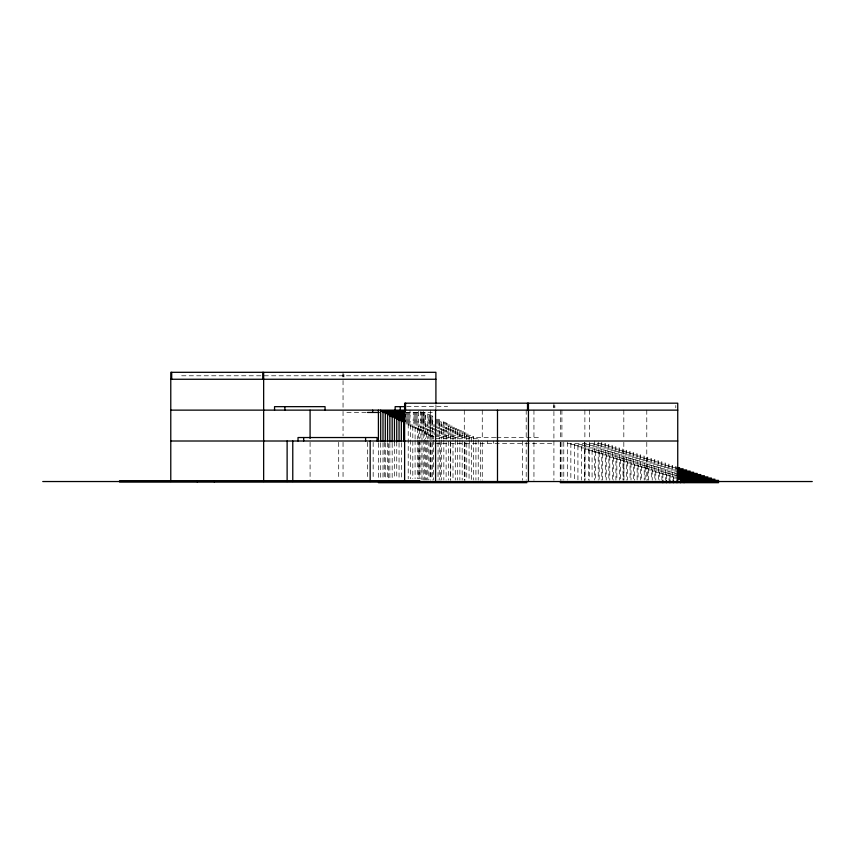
<?xml version="1.0" encoding="UTF-8"?>
<svg xmlns="http://www.w3.org/2000/svg" width="855" height="855" viewBox="0 0 855 855"><rect width="100%" height="100%" fill="white"/><g stroke="black" fill="none" stroke-linecap="round" stroke-linejoin="round"><path stroke-width="0.64" stroke-dasharray="4.28 3.21" d="M181.677 375.783L425.01 375.783M406.777 406.659L447.646 406.659M406.029 412.42L425.48 412.42L425.48 438.936M346.863 412.452L366.603 412.452M405.559 412.452L434.543 412.452M405.73 413.564L427.778 413.564L427.778 438.818M405.73 414.707L430.065 414.707L430.065 480.072M406.424 415.851L432.363 415.851L432.363 480.072M406.125 416.994L433.357 416.994M405.826 418.138L434.351 418.138M405.527 419.281L439.235 419.281L439.235 439.096M405.527 420.425L441.533 420.425L441.533 438.968M406.221 421.568L443.831 421.568L443.831 438.839M405.922 422.712L446.118 422.712L446.118 480.083M405.922 423.856L448.415 423.856L448.415 480.083M408.22 424.999L450.703 424.999L450.703 480.072M410.507 426.143L453 426.143L453 480.061M412.805 427.286L455.288 427.286L455.288 439.16M415.092 428.43L457.585 428.43L457.585 439.021M417.39 429.573L459.872 429.573L459.872 438.872M419.687 430.717L462.17 430.717L462.17 480.093M421.975 431.861L464.468 431.861L464.468 480.093M424.272 433.004L466.755 433.004L466.755 480.083M426.56 434.148L469.053 434.148L469.053 480.072M428.857 435.291L471.34 435.291L471.34 480.061M431.144 436.435L433.742 436.435M435.035 436.435L473.638 436.435L473.638 439.075M495.782 437.536L437.033 437.578M496.68 437.536L539.013 437.536M435.729 438.722L478.223 438.722M435.077 443.328L553.912 443.328M567.314 443.328L605.308 443.328L605.308 480.072M570.851 444.482L608.846 444.482L608.846 480.061M574.389 445.637L612.383 445.637L612.383 480.05M577.927 446.802L615.921 446.802L615.921 480.125M581.464 447.956L619.458 447.956L619.458 480.125M585.002 449.11L622.996 449.11L622.996 480.115M588.539 450.275L626.533 450.275L626.533 480.104M592.077 451.429L630.071 451.429L630.071 480.093M595.614 452.584L633.608 452.584L633.608 480.072M599.152 453.749L637.146 453.749L637.146 480.061M602.689 454.903L640.684 454.903L640.684 480.05M606.227 456.068L644.221 456.068L644.221 480.147M609.765 457.222L647.759 457.222L647.759 480.147M613.302 458.376L651.296 458.376L651.296 480.136M616.84 459.541L654.834 459.541L654.834 480.125M620.377 460.695L658.371 460.695L658.371 480.104M623.915 461.85L661.909 461.85L661.909 480.093M627.463 463.015L665.447 463.015L665.447 480.072M631.001 464.169L668.984 464.169L668.984 480.211M634.538 465.323L672.522 465.323L672.522 480.211M638.076 466.488L676.059 466.488L676.059 480.2M641.613 467.642L676.946 467.642M645.151 468.797L676.946 468.797M648.689 469.961L676.508 469.961M652.226 471.116L676.968 471.116M655.764 472.27L676.968 472.27M659.301 473.435L676.529 473.435M662.839 474.589L676.978 474.589M666.376 475.743L676.978 475.743M669.914 476.908L676.54 476.908M673.451 478.063L676.989 478.063M675.781 405.494L675.781 407.814M673.451 476.908L673.451 480.382M669.914 475.743L669.914 480.382M666.376 474.589L666.376 480.382M662.839 473.435L662.839 480.382M659.301 472.27L659.301 480.093M655.764 471.116L655.764 480.125M652.226 469.961L652.226 480.147M648.689 468.797L648.689 480.168M646.786 410.133L646.786 439.727M646.786 442.313L646.786 480.232M645.151 467.642L645.151 480.189M641.613 466.488L641.613 480.2M638.076 465.323L638.076 480.211M634.538 464.169L634.538 480.211M631.001 463.015L631.001 480.072M627.463 461.85L627.463 480.093M623.915 460.695L623.915 480.104M623.819 410.133L623.819 439.727M623.819 442.313L623.819 480.232M620.377 459.541L620.377 480.125M616.84 458.376L616.84 480.136M613.302 457.222L613.302 480.147M609.765 456.068L609.765 480.147M606.227 454.903L606.227 480.05M602.689 453.749L602.689 480.061M601.77 442.163L601.77 480.083M599.152 452.584L599.152 480.072M598.233 442.163L598.233 480.093M595.614 451.429L595.614 480.093M594.695 441.009L594.695 480.093M592.077 450.275L592.077 480.104M589.362 410.133L589.362 439.727M589.362 442.313L589.362 480.232M588.539 449.11L588.539 480.115M585.002 447.956L585.002 480.125M584.873 410.133L584.873 439.727M584.873 442.313L584.873 480.232M584.371 442.313L584.371 480.232M581.464 446.802L581.464 480.125M577.927 445.637L577.927 480.05M574.389 444.482L574.389 480.061M570.851 443.328L570.851 480.072M567.314 442.163L567.314 480.083M563.776 442.163L563.776 480.093M561.906 410.133L561.906 439.727M561.906 442.313L561.906 480.232M560.656 410.133L560.656 439.727M560.656 442.313L560.656 480.232M560.239 442.313L560.239 480.093M554.842 405.494L554.842 407.814M553.912 403.186L553.912 407.814M553.912 411.415L553.912 439.727M553.912 441.009L553.912 480.232M553.805 405.494L553.805 407.814M533.948 410.133L533.948 439.727M533.948 442.313L533.948 480.232M526.199 410.133L526.199 439.727M526.199 442.313L526.199 480.232M522.458 441.009L522.458 480.232M493.421 441.009L493.421 443.328M487.51 441.009L487.51 443.328M482.263 410.133L482.263 439.727M482.263 442.313L482.263 480.232M480.521 442.313L480.521 480.104M478.223 439.865L478.223 480.104M475.925 440.229L475.925 480.04M473.638 440.229L473.638 480.05M469.31 441.009L469.31 443.328M465.035 442.313L465.035 480.232M464.286 410.133L464.286 439.727M464.286 442.313L464.286 480.232M459.872 440.047L459.872 480.04M457.585 440.197L457.585 480.05M455.288 440.346L455.288 480.061M450.553 441.009L450.553 480.232M443.831 440.036L443.831 480.04M441.533 440.175L441.533 480.04M440.325 442.463L440.325 480.104M439.235 440.293L439.235 480.05M438.027 442.463L438.027 480.104M435.911 404.981L435.911 408.84M433.442 436.435L433.442 439.075M433.442 440.229L433.442 480.05M431.144 435.291L431.144 480.061M430.663 410.133L430.663 439.727M430.663 442.313L430.663 480.232M428.857 434.148L428.857 480.072M427.778 440.036L427.778 480.04M426.56 433.004L426.56 480.083M425.48 440.154L425.48 480.04M424.272 431.861L424.272 480.093M423.193 411.276L423.193 439.053M423.193 440.261L423.193 480.05M421.975 430.717L421.975 480.093M420.895 411.276L420.895 439.16M420.895 440.368L420.895 478.736M419.687 429.573L419.687 438.872M419.687 440.047L419.687 478.715M419.1 442.313L419.1 478.918M418.597 411.447L418.597 439.16M418.597 440.475L418.597 478.736M417.39 428.43L417.39 439.021M417.39 440.197L417.39 478.725M415.092 427.286L415.092 439.16M415.092 440.346L415.092 478.736M412.805 426.143L412.805 478.747M410.507 424.999L410.507 478.757M410.026 410.133L410.026 412.452M408.22 423.856L408.22 478.768M401.337 442.826L401.337 478.725M399.05 442.943L399.05 478.736M396.752 441.853L396.752 478.747M394.454 441.853L394.454 478.757M392.167 443.275L392.167 478.768M389.869 443.371L389.869 478.768M388.64 443.617L388.64 478.789M387.582 442.698L387.582 478.704M385.284 442.815L385.284 478.715M384.237 442.313L384.237 478.918M382.997 442.911L382.997 478.725M380.699 443.018L380.699 478.736M378.412 443.114L378.412 478.736M373.165 442.313L373.165 478.918M367.511 442.313L367.511 478.918M343.966 374.618L343.966 376.937M343.047 372.31L343.047 376.937M343.047 380.539L343.047 408.84M343.047 411.415L343.047 435.858M343.047 442.313L343.047 478.918M342.941 374.618L342.941 376.937M338.708 442.313L338.708 478.918M310.087 442.313L310.087 481.536"/><path stroke-width="1.28" d="M170.776 379.257L435.911 379.257M405.484 406.659L395.138 406.659L395.138 410.133M170.776 410.133L677.737 410.133M380.699 411.276L405.334 411.276M382.997 412.42L405.035 412.42M367.511 412.452L379.246 412.452M385.284 413.564L404.736 413.564M387.582 414.707L405.43 414.707M389.869 415.851L405.43 415.851M392.167 416.994L405.131 416.994M394.454 418.138L404.832 418.138M396.752 419.281L404.533 419.281M399.05 420.425L405.227 420.425M401.337 421.568L405.227 421.568M170.776 441.009L677.737 441.009M676.946 467.642L679.597 467.642M676.946 468.797L683.134 468.797M677.395 469.961L686.672 469.961M676.968 471.116L690.209 471.116M676.968 472.27L693.747 472.27M677.417 473.435L697.285 473.435M676.978 474.589L700.833 474.589M676.978 475.743L704.37 475.743L704.37 478.063M677.427 476.908L707.908 476.908M676.989 478.063L711.446 478.063M676.989 479.217L714.983 479.217M680.527 480.382L718.521 480.382L718.521 482.69L560.239 482.69M42.75 481.536L812.25 481.536M378.412 482.69L526.947 482.69M684.064 480.382L684.064 482.69M680.527 479.217L680.527 482.69M677.737 481.536L677.737 403.186L404.618 403.186L404.618 481.536M676.989 480.382L676.989 482.69M673.451 480.382L673.451 482.69M669.914 480.382L669.914 482.69M666.376 480.382L666.376 482.69M662.839 480.382L662.839 482.69M528.443 403.186L528.443 481.536M527.514 403.186L527.514 410.133M497.492 410.133L497.492 481.536M435.911 403.699L435.911 372.31L170.776 372.31L170.776 481.536M435.58 410.133L435.58 481.536M405.548 403.186L405.548 410.133M403.635 421.568L403.635 441.501M401.337 420.425L401.337 441.618M400.29 406.659L400.29 410.133M399.05 419.281L399.05 441.736M396.752 418.138L396.752 441.853M394.454 416.994L394.454 441.96M392.167 415.851L392.167 442.067M389.869 414.707L389.869 442.067M388.961 480.767L388.961 481.921M387.582 413.564L387.582 441.479M385.284 412.42L385.284 441.586M382.997 411.276L382.997 441.693M380.699 410.133L380.699 441.8M378.412 410.133L378.412 441.8M377.076 441.009L377.076 437.536L298.021 437.536L298.021 441.009M372.662 410.133L372.662 412.452M370.162 441.009L370.162 481.536M365.587 437.536L365.587 441.009M325.06 410.133L325.06 406.659L274.551 406.659L274.551 410.133M310.087 410.133L310.087 438.433M303.675 437.536L303.675 441.009M292.773 441.009L292.773 481.536M287.12 441.009L287.12 481.536M284.875 406.659L284.875 410.133M263.65 372.31L263.65 481.536M262.72 372.31L262.72 379.257M214.306 480.767L214.306 481.921M197.27 480.767L197.27 481.921M171.705 372.31L171.705 379.257M419.677 480.767L119.518 480.767L119.518 481.921L419.677 481.921L419.677 480.767"/></g></svg>
